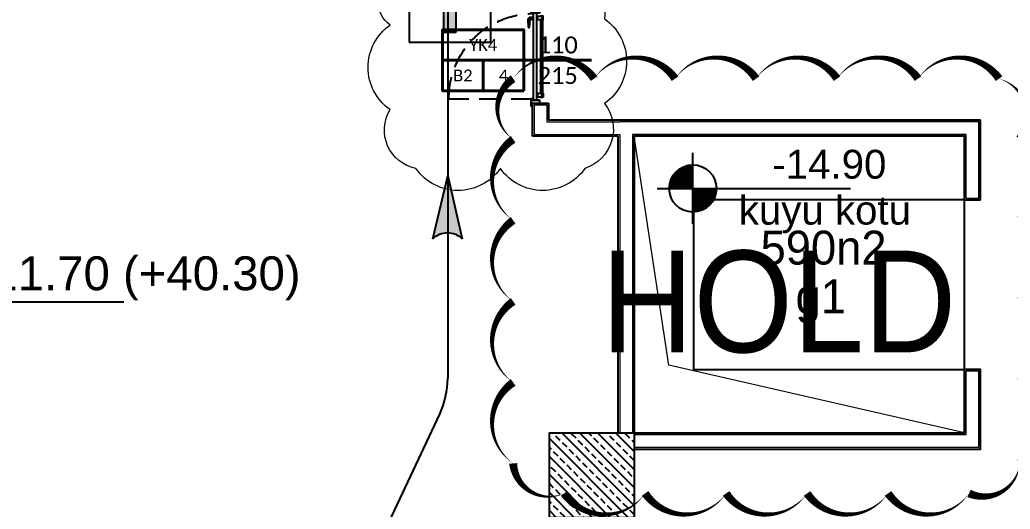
# Model space of a CAD drawing. Header units: metres. Extents: x -9802 to 773, y -8579 to 5125.
# Drawn here: x -4074 to -2904, y -2516 to -1939 of the extents above; entities that cross this region are included whole.
import ezdxf
from ezdxf.enums import TextEntityAlignment as Align

# ---------------------------------------------------------------- set-up
doc = ezdxf.new("R2010")
doc.units = ezdxf.units.M
doc.header["$MEASUREMENT"] = 0
doc.linetypes.add('HIDDEN', pattern=[9.525, 6.35, -3.175])
doc.linetypes.add('HIDDEN2', pattern=[0.1875, 0.125, -0.0625])
doc.layers.get('0').update_dxf_attribs({"color": 30, "lineweight": 0})
for name, color, linetype in [('6', 242, 'Continuous'), ('AG-DOOR', 2, 'Continuous'), ('AG-DOOR-OPENING', 9, 'HIDDEN'), ('AG-PLASTER', 73, 'Continuous'), ('V-0_Hatch_Concrete', 252, 'Continuous'), ('V-0_Notation_Level_200', 2, 'Continuous'), ('V-2_Column', 160, 'Continuous'), ('V-5_Mechanical', 222, 'Continuous')]:
    doc.layers.add(name, color=color, linetype=linetype)
for name, color, linetype, lineweight in [('Ag-040', 2, 'Continuous', 20), ('AG-DOOR-NOTATION-FIRE', 1, 'Continuous', 40), ('AG-Wall', 4, 'Continuous', 20), ('HOLD', 7, 'Continuous', 0), ('shaft', 3, 'Continuous', 20)]:
    doc.layers.add(name, color=color, linetype=linetype, lineweight=lineweight)
doc.styles.add('ALANLAR_B8$0$ALANLAR_B8$0$VIVA_100', font='arial.ttf', dxfattribs={"height": 25})
doc.styles.add('ARIAL-ING', font='arial.ttf')
doc.styles.add('CALIBRI LIGHT', font='calibril.ttf')
doc.styles.add('IIS IKEA SANS', font='')
doc.styles.get('IIS IKEA SANS').set_extended_font_data('IKEA Sans')

# ---------------------------------------------------------------- blocks, each defined once
blk = doc.blocks.new('*U27')
for p, q in [((0, -493), (0, 493)), ((-493, 0), (2191, 0))]:
    blk.add_line(p, q)
at = {"const_width": 328}
for points in [[(0, 164, 0.414214), (-164, 0, 0.414214)], [(0, -164, 0.414214), (164, 0, 0.414214)]]:
    blk.add_lwpolyline(points, format="xyb", dxfattribs=at)
blk.add_circle((0, 0), 328)
at = {"style": 'ALANLAR_B8$0$ALANLAR_B8$0$VIVA_100'}
for tag, p in [('%%P0.00', (1897, 137)), ('-0.07', (1834, -502))]:
    blk.add_attdef(tag, text='', height=400, dxfattribs=at).set_placement(p, align=Align.RIGHT)
blk = doc.blocks.new('ok')
at = {"layer": '6'}
h = blk.add_hatch(color=256, dxfattribs=at)
edge = h.paths.add_edge_path()
edge.add_ellipse((1571515.97, 116941.68), major_axis=(-7.14, 7.19), ratio=1, start_angle=359.4528, end_angle=450.6895)
edge.add_line((1571508.87, 116934.46), (1571477.92, 116941.82))
edge.add_line((1571477.92, 116941.82), (1571508.9, 116948.94))
for p, q in [((1571477.92, 116941.82), (1571508.9, 116948.94)), ((1571508.87, 116934.46), (1571477.92, 116941.82))]:
    blk.add_line(p, q, dxfattribs=at)
at = {"layer": '6', "extrusion": (0, 0, -1)}
blk.add_ellipse((1571515.97, 116941.68), major_axis=(-7.14, 7.19), ratio=1, start_param=4.700354, end_param=6.292737, dxfattribs=at)
blk = doc.blocks.new('KAPIYON')
at = {"layer": '6'}
blk.add_hatch(color=2, dxfattribs=at).paths.add_polyline_path([(1584376.13, 117133.58), (1584364.18, 117133.58), (1584364.18, 117115.13), (1584364.18, 117105.65), (1584357.61, 117105.65), (1584370.16, 117096.63), (1584382.7, 117105.65), (1584376.13, 117105.65), (1584376.13, 117115.13)])
at = {"layer": '6', "color": 4}
blk.add_lwpolyline([(1584330, 117143.19), (1584410.32, 117143.19), (1584410.32, 117087.02), (1584330, 117087.02), (1584330, 117143.19)], dxfattribs=at)
at = {"layer": '6', "color": 2}
blk.add_lwpolyline([(1584376.13, 117133.58), (1584364.18, 117133.58), (1584364.18, 117115.13), (1584364.18, 117105.65), (1584357.61, 117105.65), (1584370.16, 117096.63), (1584382.7, 117105.65), (1584376.13, 117105.65), (1584376.13, 117115.13)], close=True, dxfattribs=at)
blk = doc.blocks.new('A$C07630900')
at = {"layer": '6', "xscale": 0.5, "yscale": 0.5, "zscale": 0.5, "rotation": 270}
blk.add_blockref('KAPIYON', (-58543.51, 792191.76), dxfattribs=at)
blk = doc.blocks.new('A$C2DA34C5B')
at = {"xscale": 24, "yscale": 24, "zscale": 24}
blk.add_blockref('A$C07630900', (315, -160), dxfattribs=at)
blk = doc.blocks.new('I')
at = {"layer": '6', "linetype": 'Continuous'}
blk.add_hatch(color=4, dxfattribs=at).paths.add_polyline_path([(208591, 128493), (208591, 128667), (205379, 128667), (205379, 128493)])
at = {"layer": '6', "color": 4}
for p, q in [((208591, 128667), (205379, 128667)), ((205379, 128493), (208591, 128493))]:
    blk.add_line(p, q, dxfattribs=at)
at = {"layer": '6'}
for p, q in [((205991, 128493), (205991, 127812)), ((207979, 128493), (207979, 127812)), ((205991, 127812), (205877, 128131)), ((205991, 127812), (206104, 128131)), ((207979, 127812), (207866, 128131)), ((207979, 127812), (208093, 128131))]:
    blk.add_line(p, q, dxfattribs=at)
blk = doc.blocks.new('A$C797D3CE4')
at = {"layer": '6', "xscale": -0.4999999999999911, "yscale": 0.4999999999999911, "zscale": 0.4999999999999911, "rotation": 180}
blk.add_blockref('I', (-103492, 64334), dxfattribs=at)
at = {"layer": '6', "ltscale": 250, "rotation": 270}
blk.add_blockref('A$C2DA34C5B', (-12, 33), dxfattribs=at)
blk = doc.blocks.new('A$C64C532C9')
at = {"layer": '6', "ltscale": 0.3}
for p, q in [((67.692, 1.813), (67.692, -5.653)), ((66.88, -7.609), (67.598, -6.077))]:
    blk.add_line(p, q, dxfattribs=at)
blk.add_arc((66.692, -5.653), 1, 334.9025, 0, dxfattribs=at)
at = {"layer": '6', "xscale": -0.000999999999985448, "yscale": 0.000999999999985448, "zscale": 0.000999999999985448}
blk.add_blockref('A$C797D3CE4', (67.706, -0.734), dxfattribs=at)
at = {"layer": '6', "extrusion": (0, 0, -1), "xscale": -0.02399999999994179, "yscale": 0.02399999999994179, "zscale": -0.02399999999994179, "rotation": 90}
blk.add_blockref('ok', (2738.911, 37712.203), dxfattribs=at)
blk = doc.blocks.new('kolon 1x1')
at = {"layer": 'V-0_Hatch_Concrete'}
h = blk.add_hatch(dxfattribs=at)
h.set_pattern_fill('ANSI33', color=256, scale=0.6, angle=90)
h.set_pattern_definition([(135, (49.56922, -174.56495), (-0.10606602, -0.10606602), []), (135, (49.56922, -174.45888), (-0.10606602, -0.10606602), [0.075, -0.0375])])
h.paths.add_polyline_path([(1, -1), (1, 0), (0, 0), (0, -1)])
blk.add_lwpolyline([(0, -1), (0, 0), (1, 0), (1, -1)], close=True)
blk = doc.blocks.new('A$C32196F0F')
at = {"linetype": 'HIDDEN2'}
for p, q in [((109.9, 12.8), (107.4, 12.8)), ((108.7, 11.6), (108.7, 14.1))]:
    blk.add_line(p, q, dxfattribs=at)
at = {"color": 122}
for p, q in [((11, 3.5), (10.5, 3.5)), ((10.5, 3.5), (10.5, 0.3)), ((15.2, 0), (10.8, 0)), ((11, 6.5), (11, 7.5)), ((15, 6.5), (15, 7.5)), ((15.5, 3.5), (15, 3.5)), ((15.5, 3.5), (15.5, 0.3)), ((15.5, 3), (101.5, 3)), ((15.5, 0.5), (101.5, 0.5)), ((101.5, 3.5), (102, 3.5)), ((101.5, 3.5), (101.5, 0.3)), ((101.8, 0), (106.2, 0)), ((102, 6.5), (102, 7.5)), ((106, 6.5), (106, 7.5)), ((106, 3.5), (106.5, 3.5)), ((106.5, 3.5), (106.5, 0.3))]:
    blk.add_line(p, q, dxfattribs=at)
for points in [[(7, 4.3), (7, 13.8, 0.414214), (6.8, 14), (0.2, 14, 0.414214), (0, 13.8), (0, 12.5), (0.1, 12.5), (0.1, 13.8, -0.414214), (0.2, 13.9), (6.8, 13.9, -0.414214), (6.8, 13.8), (6.8, 4.3), (6.8, 4.3, -0.414214), (6.7, 4.2), (3.5, 4.2), (3.5, 4.2), (3.5, 4), (6.7, 4, 0.414214), (7, 4.3)], [(110, 4.3), (110, 13.8, -0.414214), (110.2, 14), (116.8, 14, -0.414214), (117, 13.8), (117, 12.5), (116.8, 12.5), (116.8, 13.8, 0.414214), (116.8, 13.9), (110.2, 13.9, 0.414214), (110.1, 13.8), (110.1, 4.3), (110.1, 4.3, 0.414214), (110.3, 4.2), (113.5, 4.2), (113.5, 4.2), (113.5, 4), (110.3, 4, -0.414214), (110, 4.3)]]:
    blk.add_lwpolyline(points, format="xyb", dxfattribs=at)
at = {"color": 253}
blk.add_lwpolyline([(12.2, 12), (12.2, 14.9, -0.414214), (15.2, 17.9), (23.7, 17.4, -0.502224), (24.2, 16.7), (23.9, 15.9), (23.9, 15.9), (15.2, 15.4, 0.414214), (14.2, 14.4), (14.2, 12)], format="xyb", dxfattribs=at)
blk.add_lwpolyline([(110, 7.5), (7, 7.5), (7, 11.5), (110, 11.5)], close=True)
at = {"color": 122}
for points in [[(15, 6.5), (11, 6.5), (11, 1.5), (15, 1.5)], [(102, 6.5), (106, 6.5), (106, 1.5), (102, 1.5)]]:
    blk.add_lwpolyline(points, close=True, dxfattribs=at)
at = {"linetype": 'HIDDEN2'}
for radius in [0.75, 0.5]:
    blk.add_circle((108.7, 12.8), radius, dxfattribs=at)
at = {"color": 122}
for centre, start, end in [((10.8, 0.3), 180, 270), ((15.2, 0.3), 270, 360), ((101.8, 0.3), 180, 270), ((106.2, 0.3), 270, 360)]:
    blk.add_arc(centre, 0.3, start, end, dxfattribs=at)
at = {"layer": 'AG-DOOR-OPENING', "color": 9, "linetype": 'HIDDEN2', "ltscale": 200}
blk.add_line((108.7, 12.8), (108.7, 113.2), dxfattribs=at)
blk.add_arc((107.6, 11.3), 99.8, 90, 180, dxfattribs=at)
blk = doc.blocks.new('*U54')
blk.add_lwpolyline([(1000, -450), (2200, -450), (2200, 450), (1000, 450)], close=True)
for points in [[(2200, 0), (0, 0)], [(1600, -450), (1600, 0)]]:
    blk.add_lwpolyline(points)
at = {"style": 'CALIBRI LIGHT'}
for tag, height, p in [('GENİŞLİK', 250, (500, 225)), ('KAPIKODU', 175, (1600, 225)), ('YÜKSEKLİK', 250, (500, -225)), ('KATTAKI.SAYISI', 175, (1300, -225)), ('BULUNDUGU.KAT', 175, (1900, -225))]:
    blk.add_attdef(tag, text='', height=height, dxfattribs=at).set_placement(p, align=Align.MIDDLE_CENTER)

msp = doc.modelspace()

# ---------------------------------------------------------------- linework, layer by layer
at = {"ltscale": 0.3}
msp.add_lwpolyline([(-3636.5, -1891.3, -0.520567), (-3536.7, -1891.3, -0.520567), (-3436.9, -1891.3, -0.520567), (-3383.3, -1937.5, -0.520567), (-3383.3, -2037.3, -0.520567), (-3406.5, -2113.9, -0.520567), (-3506.3, -2113.9, -0.520567), (-3606.1, -2113.9, -0.520567), (-3636.5, -2044.5, -0.520567), (-3636.5, -1944.7, -0.520567)], format="xyb", close=True, dxfattribs=at)
at = {"layer": 'AG-PLASTER'}
for p, q in [((-3468.4, -2075.9), (-3468.4, -2036.9)), ((-3468.4, -2036.9), (-3449.4, -2036.9)), ((-3449.4, -2036.9), (-3449.4, -2056.9)), ((-2939.4, -2056.9), (-3449.4, -2056.9)), ((-2939.4, -2150.9), (-2939.4, -2056.9)), ((-3367.4, -2075.9), (-3468.4, -2075.9)), ((-3367.4, -2425.9), (-3367.4, -2075.9)), ((-2958.4, -2150.9), (-2939.4, -2150.9))]:
    msp.add_line(p, q, dxfattribs=at)
for points in [[(-2958.4, -2150.9), (-2958.4, -2075.9), (-3348.4, -2075.9), (-3348.4, -2425.9), (-2958.4, -2425.9), (-2958.4, -2350.9)], [(-3348.4, -2444.9), (-2939.4, -2444.9), (-2939.4, -2350.9), (-2958.4, -2350.9)]]:
    msp.add_lwpolyline(points, dxfattribs=at)
at = {"layer": 'AG-Wall'}
for p, q in [((-3466.4, -2038.9), (-3451.4, -2038.9)), ((-3466.4, -2038.9), (-3466.4, -2073.9)), ((-3451.4, -2038.9), (-3451.4, -2058.9)), ((-3451.4, -2058.9), (-3365.4, -2058.9)), ((-3466.4, -2073.9), (-3365.4, -2073.9))]:
    msp.add_line(p, q, dxfattribs=at)
at = {"layer": 'AG-Wall', "linetype": 'Continuous', "transparency": 33554687}
for p, q in [((-2956.4, -2073.9), (-3350.4, -2073.9)), ((-3350.4, -2073.9), (-3350.4, -2425.9)), ((-2956.4, -2148.9), (-2956.4, -2073.9)), ((-2956.4, -2148.9), (-2941.4, -2148.9)), ((-2956.4, -2427.9), (-2956.4, -2352.9)), ((-3348.4, -2427.9), (-2956.4, -2427.9))]:
    msp.add_line(p, q, dxfattribs=at)
for points in [[(-2941.4, -2148.9), (-2941.4, -2058.9), (-3365.4, -2058.9)], [(-3365.4, -2073.9), (-3365.4, -2425.9)], [(-3348.4, -2442.9), (-2941.4, -2442.9), (-2941.4, -2352.9), (-2956.4, -2352.9)]]:
    msp.add_lwpolyline(points, dxfattribs=at)
at = {"layer": 'HOLD'}
msp.add_lwpolyline([(-3491.2, -2007.9, 0, 9.56, -0.520567), (-3395.6, -2007.9, 0, 9.56, -0.520567), (-3300, -2007.9, 0, 9.56, -0.520567), (-3204.4, -2007.9, 0, 9.56, -0.520567), (-3108.8, -2007.9, 0, 9.56, -0.520567), (-3013.2, -2007.9, 0, 9.56, -0.520567), (-2917.6, -2007.9, 0, 9.56, -0.520567), (-2893.2, -2079.1, 0, 9.56, -0.520567), (-2893.2, -2174.7, 0, 9.56, -0.520567), (-2893.2, -2270.3, 0, 9.56, -0.520567), (-2893.2, -2365.9, 0, 9.56, -0.520567), (-2893.2, -2461.5, 0, 9.56, -0.520567), (-2953, -2497.3, 0, 9.56, -0.520567), (-3048.6, -2497.3, 0, 9.56, -0.520567), (-3144.2, -2497.3, 0, 9.56, -0.520567), (-3239.8, -2497.3, 0, 9.56, -0.520567), (-3335.4, -2497.3, 0, 9.56, -0.520567), (-3431, -2497.3, 0, 9.56, -0.520567), (-3491.2, -2461.9, 0, 9.56, -0.520567), (-3491.2, -2366.3, 0, 9.56, -0.520567), (-3491.2, -2270.7, 0, 9.56, -0.520567), (-3491.2, -2175.1, 0, 9.56, -0.520567), (-3491.2, -2079.5, 0, 9.56, -0.520567)], format="xyseb", close=True, dxfattribs=at)
at = {"layer": 'shaft'}
msp.add_lwpolyline([(-2958.4, -2075.9), (-2958.4, -2425.9), (-3348.4, -2425.9), (-3348.4, -2075.9), (-2958.4, -2075.9)], dxfattribs=at)
at = {"layer": 'shaft', "ltscale": 0.3}
msp.add_lwpolyline([(-2958.4, -2425.9), (-3307.5, -2346.1), (-3348.4, -2075.9)], dxfattribs=at)
at = {"layer": 'V-5_Mechanical', "linetype": 'Continuous'}
msp.add_lwpolyline([(-2958.4, -2350.9), (-2958.4, -2150.9), (-3278.4, -2150.9), (-3278.4, -2350.9)], close=True, dxfattribs=at)

# ---------------------------------------------------------------- block references
at = {"layer": '6', "ltscale": 0.3, "xscale": 100, "yscale": 100, "zscale": 100}
msp.add_blockref('A$C64C532C9', (-10337.7, -1795.9), dxfattribs=at)
at = {"layer": 'AG-DOOR', "xscale": -1, "rotation": 90.00000000000007}
msp.add_blockref('A$C32196F0F', (-3455.9, -1923.4), dxfattribs=at)
at = {"layer": 'AG-DOOR-NOTATION-FIRE', "ltscale": 0.3}
ref = msp.add_blockref('*U54', (-3398.6, -1986.2), dxfattribs=dict(at, xscale=-0.08000000000000002, yscale=0.08000000000000002, zscale=0.08000000000000002))
ref.add_attrib('BULUNDUGU.KAT', 'B2', dxfattribs={"layer": '0', "height": 14, "style": 'CALIBRI LIGHT'}).set_placement((-3550.6, -2004.2), align=Align.MIDDLE_CENTER)
ref.add_attrib('KATTAKI.SAYISI', '4', dxfattribs={"layer": '0', "height": 14, "style": 'CALIBRI LIGHT'}).set_placement((-3502.6, -2004.2), align=Align.MIDDLE_CENTER)
ref.add_attrib('KAPIKODU', 'YK4', dxfattribs={"layer": '0', "height": 14, "style": 'CALIBRI LIGHT'}).set_placement((-3526.6, -1968.2), align=Align.MIDDLE_CENTER)
ref.add_attrib('YÜKSEKLİK', '215', dxfattribs={"layer": '0', "height": 20, "style": 'CALIBRI LIGHT'}).set_placement((-3438.6, -2004.2), align=Align.MIDDLE_CENTER)
ref.add_attrib('GENİŞLİK', '110', dxfattribs={"layer": '0', "height": 20, "style": 'CALIBRI LIGHT'}).set_placement((-3438.6, -1968.2), align=Align.MIDDLE_CENTER)
at = {"layer": 'V-0_Notation_Level_200'}
ref = msp.add_blockref('*U27', (-3279.1, -2137.5), dxfattribs=dict(at, xscale=0.08499999999999999, yscale=0.08499999999999999, zscale=0.08499999999999999))
ref.add_attrib('-0.07', 'kuyu kotu', dxfattribs={"layer": '0', "height": 34, "style": 'ALANLAR_B8$0$ALANLAR_B8$0$VIVA_100'}).set_placement((-3123.2, -2180.1), align=Align.CENTER)
ref.add_attrib('%%P0.00', '-14.90', dxfattribs={"layer": '0', "height": 34, "style": 'ALANLAR_B8$0$ALANLAR_B8$0$VIVA_100'}).set_placement((-3117.9, -2125.9), align=Align.CENTER)
ref = msp.add_blockref('*U27', (-4170.1, -2271.3), dxfattribs=dict(at, xscale=0.1, yscale=0.1, zscale=0.1))
ref.add_attrib('%%P0.00', '      -11.70 (+40.30)', dxfattribs={"layer": '0', "height": 40, "style": 'ALANLAR_B8$0$ALANLAR_B8$0$VIVA_100'}).set_placement((-3980.5, -2257.6), align=Align.CENTER)
at = {"layer": 'V-2_Column', "xscale": 100, "yscale": 100, "zscale": 100}
msp.add_blockref('kolon 1x1', (-3448.4, -2425.9), dxfattribs=at)

# ---------------------------------------------------------------- texts
at = {"layer": 'Ag-040', "style": 'IIS IKEA SANS'}
for s, p in [('590n2', (-3199.1, -2227.3)), ('g1', (-3157.8, -2284.8))]:
    msp.add_text(s, height=40, dxfattribs=at).set_placement(p)
at = {"layer": 'HOLD', "style": 'ARIAL-ING', "width": 0.9}
msp.add_text('HOLD', height=120, dxfattribs=at).set_placement((-3387.2, -2330.8))

doc.saveas('drawing.dxf')
